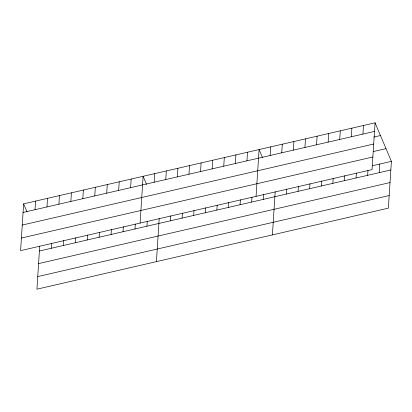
<?xml version="1.0" encoding="UTF-8"?>
<svg xmlns="http://www.w3.org/2000/svg" width="412" height="412" viewBox="0 0 412 412"><rect width="100%" height="100%" fill="white"/><g stroke="black" fill="none" stroke-linecap="round" stroke-linejoin="round"><path stroke-width="0.62" d="M23.628 203.847L20.6 250.64L372.046 169.6L375.075 122.812L23.628 203.847L27.053 211.943M35.02 209.698L35.576 201.092M39.717 246.088L36.925 289.188L388.372 208.153L391.4 161.36L375.075 122.812M46.968 206.942L47.524 198.337M51.346 248.251L51.665 243.332M58.916 204.187L59.472 195.582M63.294 245.495L63.613 240.577M70.864 201.432L71.42 192.826M75.242 242.74L75.561 237.822M82.817 198.677L83.373 190.071M87.195 239.985L87.509 235.067M94.765 195.921L95.321 187.316M99.143 237.23L99.462 232.311M106.713 193.166L107.269 184.561M111.091 234.474L111.41 229.556M118.661 190.411L119.217 181.805M123.039 231.719L123.358 226.801M130.614 187.656L131.171 179.05M134.992 228.964L135.306 224.046M140.09 223.088L143.118 176.295L146.548 184.391M146.94 226.209L147.259 221.29M154.16 182.228L154.716 173.622M156.421 261.635L159.207 218.535M165.758 179.555L166.314 170.949M170.486 220.775L170.805 215.857M177.356 176.877L177.912 168.271M182.083 218.102L182.403 213.184M188.953 174.204L189.51 165.598M193.681 215.43L194 210.511M200.551 171.531L201.108 162.925M205.279 212.752L205.598 207.839M212.149 168.858L212.705 160.253M216.877 210.079L217.196 205.161M223.747 166.18L224.303 157.575M228.475 207.406L228.794 202.488M235.345 163.507L235.901 154.902M240.072 204.733L240.392 199.815M246.942 160.835L247.499 152.229M251.67 202.055L251.99 197.137M256.068 196.344L259.096 149.551L262.526 157.647M263.268 199.382L263.587 194.464M270.138 155.484L270.694 146.878M272.399 234.892L275.185 191.791M281.736 152.811L282.292 144.205M286.464 194.031L286.783 189.118M293.334 150.138L293.89 141.532M298.061 191.359L298.381 186.44M304.932 147.46L305.488 138.854M309.659 188.686L309.978 183.767M316.529 144.787L317.086 136.181M321.257 186.013L321.576 181.095M328.127 142.114L328.683 133.509M332.855 183.335L333.174 178.417M339.725 139.436L340.281 130.831M344.453 180.662L344.772 175.744M351.323 136.763L351.879 128.158M356.05 177.989L356.37 173.071M362.921 134.091L363.477 125.485M367.648 175.311L367.968 170.398M379.246 172.638L379.802 164.033M23.067 212.453L374.518 131.418M373.746 137.078L380.461 135.533M22.253 225.055L373.699 144.015M373.195 151.595L386.013 148.639M21.414 238.038L372.86 156.998M372.479 165.722L391.4 161.36M39.398 251.006L390.844 169.965M38.584 263.608L390.03 182.567M37.744 276.591L389.191 195.551"/></g></svg>
